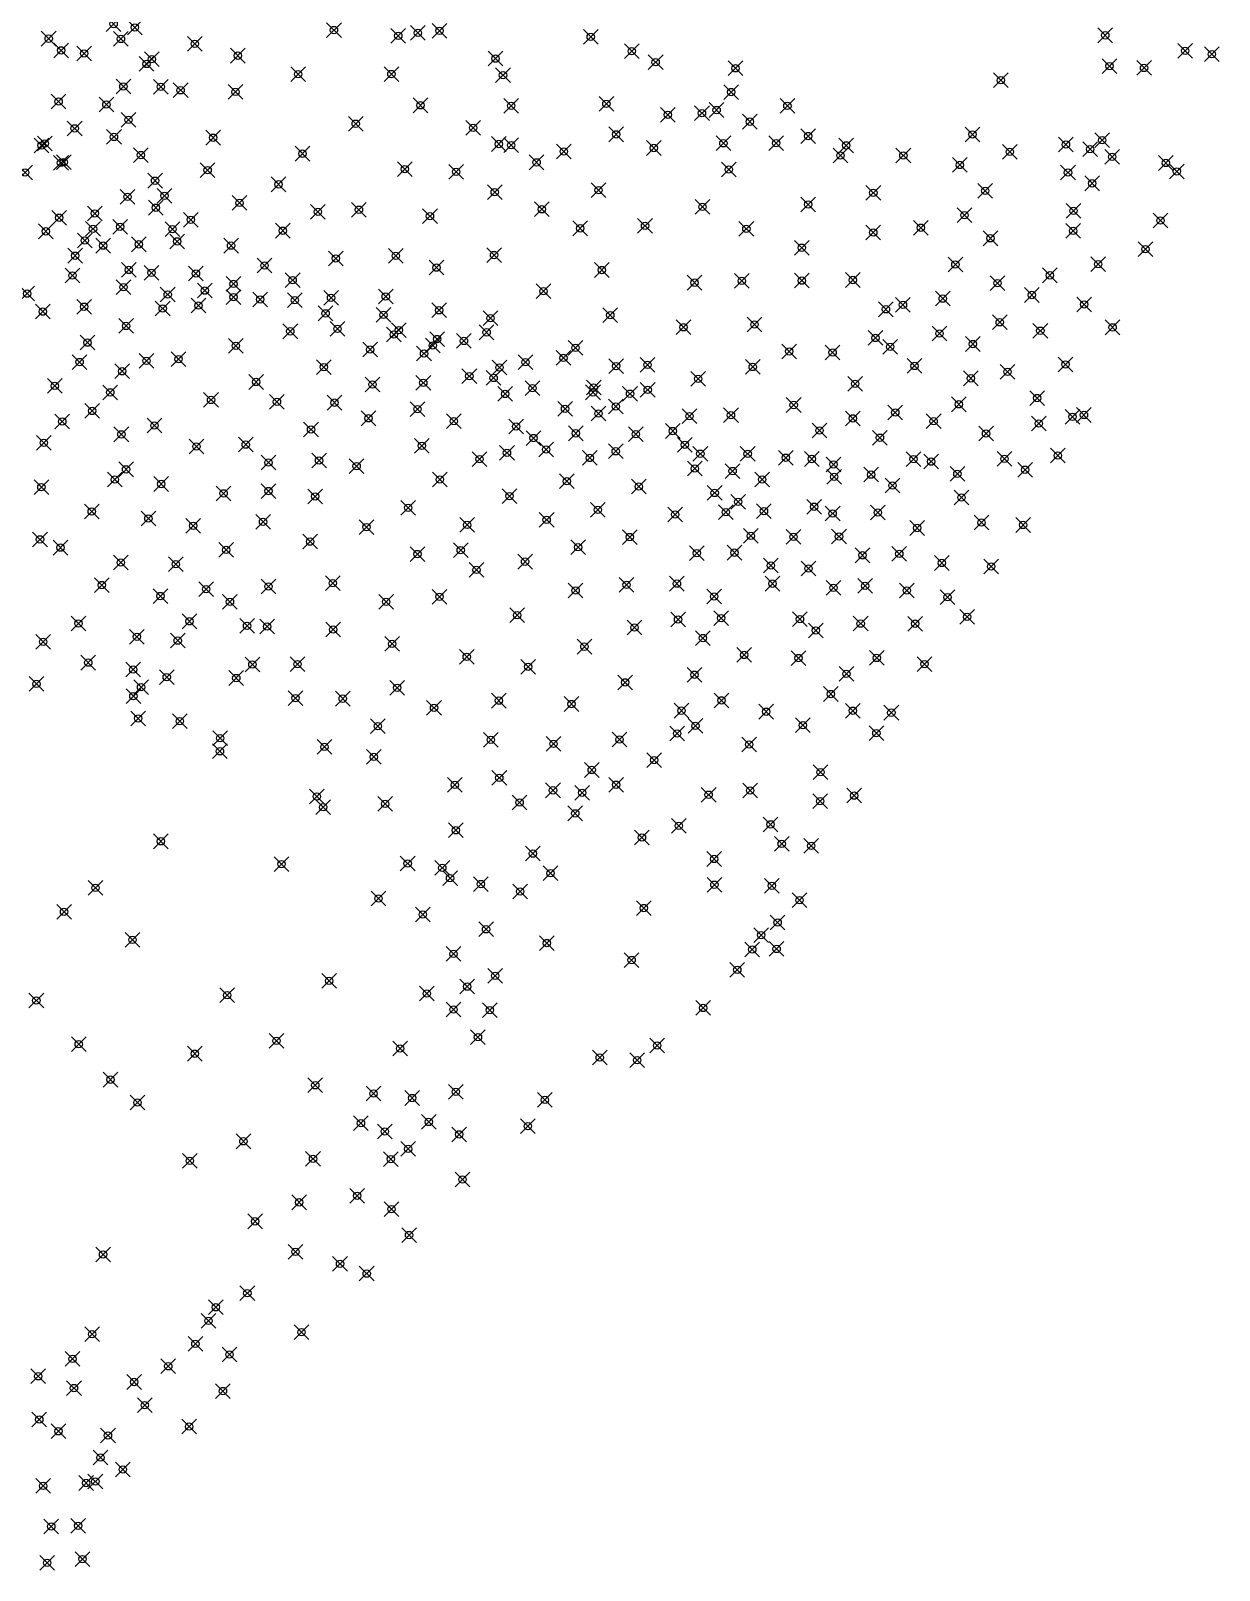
# Model space of a CAD drawing. Header units: millimetres. Extents: x 476859 to 479474, y 2367368 to 2370543.
# Drawn here: x 479136.2 to 479459.5, y 2369388.6 to 2369807.4 of the extents above; entities that cross this region are included whole.
import ezdxf

# ---------------------------------------------------------------- set-up
doc = ezdxf.new("R2010")
doc.units = ezdxf.units.MM
doc.header["$PDMODE"] = 35
doc.header["$PDSIZE"] = 2

msp = doc.modelspace()

# ---------------------------------------------------------------- linework, layer by layer
for p in [(479158.695, 2369809.198, 11.45), (479164.493, 2369808.277, 11.637), (479218.654, 2369807.563, 11.47), (479241.497, 2369806.773, 12.544), (479247.385, 2369807.369, 12.634), (479428.525, 2369806.12, 7.813), (479141.026, 2369805.215, 11.378), (479144.414, 2369802.026, 10.085), (479160.694, 2369805.128, 11.425), (479180.801, 2369803.797, 11.36), (479236.152, 2369805.991, 11.824), (479288.503, 2369805.727, 11.268), (479450.244, 2369801.918, 5.646), (479150.656, 2369801.198, 10.353), (479167.663, 2369798.332, 11.244), (479169.093, 2369799.612, 11.244), (479192.491, 2369800.59, 11.29), (479262.588, 2369799.787, 12.309), (479299.667, 2369801.809, 11.119), (479306.176, 2369798.8, 10.901), (479429.685, 2369797.763, 7.856), (479457.519, 2369800.984, 1.784), (479208.912, 2369795.54, 11.36), (479234.266, 2369795.59, 11.58), (479264.643, 2369795.273, 11.857), (479327.896, 2369797.151, 10.32), (479400.118, 2369793.906, 8.86), (479439.061, 2369797.247, 5.544), (479161.347, 2369792.215, 10.56), (479171.531, 2369792.117, 11.007), (479176.935, 2369791.168, 11.072), (479191.835, 2369790.731, 11.23), (479326.711, 2369790.7, 10.571), (479143.736, 2369788.101, 10.21), (479156.725, 2369787.295, 9.992), (479242.193, 2369787.084, 11.223), (479266.887, 2369786.935, 11.653), (479292.764, 2369787.486, 10.979), (479322.768, 2369785.806, 10.568), (479342.019, 2369786.919, 9.401), (479162.745, 2369783.144, 10.061), (479224.563, 2369782.085, 11.12), (479256.512, 2369780.96, 11.112), (479309.484, 2369784.526, 10.764), (479318.783, 2369784.946, 10.454), (479331.823, 2369782.636, 8.89), (479148.095, 2369780.812, 9.754), (479158.794, 2369778.477, 8.94), (479185.765, 2369778.281, 10.747), (479295.435, 2369779.187, 10.69), (479338.981, 2369776.811, 10.212), (479347.668, 2369778.726, 9.704), (479392.379, 2369779.177, 8.299), (479427.675, 2369777.592, 6.892), (479139.093, 2369776.183, 9.015), (479139.94, 2369776.712, 8.891), (479166.128, 2369773.557, 9.955), (479210.085, 2369773.936, 10.78), (479263.52, 2369776.562, 11.098), (479266.888, 2369776.257, 11.392), (479281.195, 2369774.538, 10.972), (479305.677, 2369775.473, 10.454), (479324.603, 2369776.752, 10.533), (479356.444, 2369773.445, 10.154), (479358.033, 2369776.188, 9.194), (479373.573, 2369773.425, 8.532), (479402.534, 2369774.418, 8.16), (479417.816, 2369776.425, 8.159), (479424.379, 2369775.134, 7.188), (479430.388, 2369773.079, 4.944), (479134.606, 2369768.816, 9.561), (479144.376, 2369771.431, 9.305), (479145.125, 2369771.639, 9.087), (479184.27, 2369769.427, 10.05), (479237.947, 2369769.747, 11.06), (479251.879, 2369768.996, 10.98), (479273.793, 2369771.571, 10.994), (479326.084, 2369769.619, 10.33), (479388.931, 2369770.863, 7.253), (479418.375, 2369768.79, 7.336), (479445.011, 2369771.4, 3.035), (479447.994, 2369769.11, 1.721), (479169.96, 2369766.585, 9.723), (479203.583, 2369765.591, 10.426), (479424.945, 2369765.864, 5.865), (479162.488, 2369762.191, 17.652), (479172.531, 2369762.485, 9.53), (479192.97, 2369760.541, 9.97), (479262.384, 2369763.47, 10.914), (479290.655, 2369764.007, 10.57), (479347.695, 2369760.133, 9.73), (479365.407, 2369763.307, 9.68), (479395.862, 2369763.831, 8.821), (479143.862, 2369756.512, 9.34), (479153.561, 2369757.684, 8.726), (479170.198, 2369759.242, 9.248), (479179.686, 2369755.963, 9.394), (479214.289, 2369758.116, 11.058), (479225.454, 2369758.694, 11.042), (479244.775, 2369756.922, 10.759), (479275.199, 2369758.807, 10.71), (479318.918, 2369759.477, 10.34), (479390.201, 2369757.188, 8.98), (479419.859, 2369758.375, 6.432), (479140.258, 2369752.807, 9.468), (479153.086, 2369753.465, 8.985), (479160.456, 2369754.06, 8.806), (479174.693, 2369753.409, 9.047), (479204.74, 2369752.987, 9.81), (479285.66, 2369753.623, 10.46), (479303.281, 2369754.293, 10.442), (479330.854, 2369753.502, 10.22), (479365.399, 2369752.504, 9.32), (479378.314, 2369753.793, 9.179), (479419.775, 2369752.919, 6.676), (479443.528, 2369755.752, 1.574), (479150.84, 2369750.317, 9.479), (479155.849, 2369748.915, 9.387), (479165.549, 2369749.274, 8.674), (479176.007, 2369750.081, 8.965), (479190.638, 2369748.915, 9.34), (479345.923, 2369748.356, 9.594), (479397.266, 2369750.91, 8.633), (479439.431, 2369747.932, 3.06), (479148.243, 2369746.186, 9.627), (479199.771, 2369743.524, 9.224), (479219.14, 2369745.449, 10.66), (479235.478, 2369746.16, 10.57), (479262.199, 2369746.363, 10.596), (479387.723, 2369743.782, 8.45), (479426.6, 2369743.893, 5.98), (479147.481, 2369740.801, 9.822), (479162.848, 2369742.301, 9.552), (479169.005, 2369741.544, 9.049), (479181.103, 2369741.355, 8.598), (479207.407, 2369739.518, 9.059), (479246.566, 2369742.941, 10.38), (479291.53, 2369742.287, 10.32), (479329.616, 2369739.324, 9.911), (479345.951, 2369739.397, 9.446), (479359.832, 2369739.57, 9.02), (479413.449, 2369740.841, 7.062), (479135.163, 2369735.86, 9.887), (479161.37, 2369737.629, 9.48), (479173.403, 2369735.6, 9.615), (479183.504, 2369736.68, 8.891), (479191.305, 2369738.501, 8.653), (479191.314, 2369734.932, 8.774), (479232.721, 2369735.063, 10.105), (479275.678, 2369736.513, 10.45), (479316.771, 2369738.845, 10.033), (479399.199, 2369738.722, 7.43), (479408.519, 2369735.491, 6.703), (479139.423, 2369730.971, 9.839), (479150.658, 2369732.311, 9.55), (479172.044, 2369731.825, 9.52), (479181.786, 2369732.608, 9.599), (479198.593, 2369734.296, 8.839), (479207.978, 2369734.079, 8.99), (479217.852, 2369734.698, 9.095), (479247.249, 2369731.332, 10.13), (479368.839, 2369731.596, 8.827), (479373.47, 2369732.82, 8.764), (479384.278, 2369734.5, 8.25), (479422.757, 2369732.935, 5.75), (479162.079, 2369727.069, 9.5), (479216.382, 2369730.502, 9.073), (479232.136, 2369730.071, 8.89), (479261.259, 2369729.193, 10.153), (479293.839, 2369729.98, 10.22), (479313.735, 2369726.712, 9.84), (479333.055, 2369727.478, 9.43), (479399.788, 2369728.068, 7.193), (479430.513, 2369726.693, 3.04), (479151.575, 2369722.537, 9.603), (479206.774, 2369725.607, 9.58), (479219.589, 2369726.293, 9.608), (479234.948, 2369724.725, 7.403), (479236.323, 2369725.95, 7.34), (479246.73, 2369723.516, 7.275), (479254.016, 2369722.991, 8.739), (479260.185, 2369725.335, 8.697), (479365.986, 2369723.806, 8.84), (479383.422, 2369725.027, 7.86), (479410.844, 2369725.778, 5.915), (479191.967, 2369721.653, 9.54), (479228.524, 2369720.643, 9.45), (479243.15, 2369719.56, 9.315), (479245.519, 2369721.742, 8.294), (479281.099, 2369718.373, 8.151), (479284.358, 2369721.112, 9.945), (479342.532, 2369720.152, 9.163), (479354.334, 2369719.861, 8.865), (479370.006, 2369721.385, 8.67), (479392.473, 2369722.159, 7.32), (479149.446, 2369717.255, 9.63), (479161.026, 2369714.739, 9.692), (479167.659, 2369717.59, 9.486), (479176.375, 2369718.06, 9.49), (479215.917, 2369715.882, 9.52), (479263.677, 2369715.767, 7.908), (479270.756, 2369717.205, 8.04), (479295.429, 2369716.161, 9.649), (479303.982, 2369716.511, 9.673), (479332.584, 2369715.915, 9.1), (479376.632, 2369716.195, 8.366), (479401.932, 2369714.605, 5.807), (479417.68, 2369716.611, 5.32), (479142.675, 2369710.757, 9.54), (479197.456, 2369711.833, 9.42), (479229.124, 2369711.155, 9.4), (479242.962, 2369711.586, 9.24), (479255.48, 2369713.412, 9.04), (479262.094, 2369712.923, 8.897), (479272.662, 2369710.16, 7.84), (479289.325, 2369710.299, 7.561), (479317.761, 2369712.706, 9.04), (479360.461, 2369711.335, 8.52), (479391.965, 2369712.825, 7.162), (479157.792, 2369709.012, 9.537), (479185.195, 2369706.946, 9.41), (479203.14, 2369706.412, 9.394), (479218.782, 2369706.205, 9.37), (479265.23, 2369708.576, 8.927), (479289.129, 2369709.013, 7.362), (479299.2, 2369708.648, 8.461), (479304.008, 2369709.691, 9.449), (479388.652, 2369705.758, 5.22), (479409.984, 2369707.471, 4.6), (479152.872, 2369703.951, 9.46), (479228.056, 2369701.949, 9.24), (479241.364, 2369704.426, 9.28), (479281.518, 2369704.544, 7.71), (479290.639, 2369703.267, 7.62), (479295.32, 2369705.146, 7.524), (479315.385, 2369702.542, 9.543), (479326.674, 2369702.823, 8.601), (479343.728, 2369705.571, 8.67), (479359.812, 2369701.939, 8.205), (479371.378, 2369703.519, 8.838), (479419.615, 2369702.376, 3.033), (479422.712, 2369702.856, 1.57), (479144.728, 2369701.058, 9.634), (479160.798, 2369697.591, 9.37), (479169.789, 2369700.014, 9.402), (479212.404, 2369698.927, 9.33), (479251.288, 2369701.163, 9.28), (479268.196, 2369699.724, 9.001), (479284.439, 2369697.867, 8.03), (479300.794, 2369697.637, 7.393), (479310.829, 2369698.497, 7.257), (479350.749, 2369698.652, 8.4), (479381.818, 2369701.147, 8.33), (479396.066, 2369697.795, 4.78), (479410.43, 2369700.53, 4.067), (479139.714, 2369695.297, 9.47), (479181.226, 2369694.287, 9.38), (479194.629, 2369694.797, 9.35), (479242.535, 2369694.492, 9.36), (479272.941, 2369696.586, 8.652), (479276.389, 2369693.484, 8.467), (479314.112, 2369694.766, 7.749), (479367.207, 2369696.681, 8.47), (479200.834, 2369689.907, 9.21), (479214.586, 2369690.451, 9.23), (479224.814, 2369688.912, 9.02), (479258.278, 2369690.838, 8.71), (479265.727, 2369692.564, 8.6), (479288.253, 2369691.171, 8.511), (479295.306, 2369692.979, 8.345), (479318.333, 2369692.33, 7.564), (479331.214, 2369692.285, 8.095), (479341.579, 2369691.241, 8.445), (479348.651, 2369690.885, 8.116), (479354.542, 2369689.414, 8.274), (479376.356, 2369690.864, 7.936), (479381.141, 2369690.17, 5.236), (479401.091, 2369690.945, 4.369), (479415.608, 2369691.817, 3.188), (479159.03, 2369685.29, 9.362), (479162.071, 2369688.071, 9.316), (479247.446, 2369685.298, 9.47), (479282.007, 2369684.827, 8.54), (479316.813, 2369688.274, 8.296), (479327.118, 2369687.608, 6.29), (479335.141, 2369685.311, 5.727), (479354.748, 2369686.053, 8.56), (479364.791, 2369686.63, 8.24), (479388.27, 2369686.868, 4.88), (479406.692, 2369687.973, 3.18), (479139.031, 2369683.241, 9.63), (479171.652, 2369684.085, 9.32), (479188.629, 2369681.534, 9.29), (479200.845, 2369682.171, 9.148), (479213.527, 2369680.713, 9.04), (479266.414, 2369680.802, 8.51), (479301.599, 2369683.382, 8.41), (479322.233, 2369681.65, 7.836), (479370.628, 2369683.691, 7.778), (479152.729, 2369676.61, 9.55), (479238.857, 2369677.62, 9.76), (479290.428, 2369677.055, 8.44), (479325.292, 2369676.409, 7.89), (479328.612, 2369679.216, 5.852), (479335.645, 2369676.683, 6.021), (479349.325, 2369677.907, 8.36), (479366.646, 2369676.32, 7.037), (479389.399, 2369680.395, 4.392), (479168.147, 2369674.706, 9.39), (479180.358, 2369672.736, 9.264), (479199.345, 2369673.802, 9.05), (479227.49, 2369672.365, 8.91), (479254.914, 2369672.954, 8.545), (479276.519, 2369674.332, 8.43), (479311.488, 2369675.787, 8.28), (479354.338, 2369676.058, 8.432), (479377.316, 2369672.118, 3.793), (479394.844, 2369673.592, 3.18), (479406.147, 2369672.937, 3.004), (479138.662, 2369669.023, 10.135), (479212.143, 2369668.412, 8.86), (479299.132, 2369669.664, 8.37), (479332.077, 2369669.968, 5.891), (479343.703, 2369669.711, 8.128), (479356.064, 2369669.779, 6.73), (479144.226, 2369666.773, 9.912), (479189.303, 2369666.151, 9.196), (479241.356, 2369665.037, 8.66), (479253.137, 2369666.074, 8.535), (479285.071, 2369666.875, 8.27), (479317.379, 2369665.295, 8.02), (479327.641, 2369665.407, 7.711), (479362.456, 2369664.687, 6.081), (479372.467, 2369665.077, 3.159), (479160.661, 2369662.741, 9.44), (479175.632, 2369662.271, 9.467), (479257.445, 2369660.719, 8.41), (479270.633, 2369662.962, 8.33), (479337.547, 2369661.92, 5.807), (479347.772, 2369661.116, 6.52), (479384.033, 2369662.601, 3.16), (479397.452, 2369661.658, 2.988), (479155.49, 2369656.603, 9.76), (479183.876, 2369655.473, 9.825), (479200.819, 2369656.201, 8.933), (479218.312, 2369657.121, 8.8), (479298.273, 2369656.648, 8.2), (479311.979, 2369656.981, 8.25), (479337.981, 2369656.978, 7.086), (479354.546, 2369655.858, 5.7), (479363.154, 2369656.361, 3.2), (479171.428, 2369653.613, 9.37), (479190.348, 2369652.018, 9.184), (479232.85, 2369652.028, 8.72), (479247.371, 2369653.421, 8.465), (479284.408, 2369655.116, 8.163), (479322.083, 2369653.493, 7.432), (479374.534, 2369655.134, 3.117), (479385.606, 2369653.281, 3.02), (479268.475, 2369648.383, 8.26), (479312.264, 2369647.246, 7.89), (479324.001, 2369647.619, 7.217), (479345.445, 2369647.342, 5.083), (479390.91, 2369647.927, 2.801), (479149.115, 2369646.167, 9.974), (479179.329, 2369646.735, 9.31), (479194.991, 2369645.498, 7.68), (479200.447, 2369645.298, 8.859), (479218.447, 2369644.488, 8.72), (479300.414, 2369645.032, 8.17), (479349.74, 2369644.261, 3.953), (479361.958, 2369646.109, 3.16), (479376.786, 2369646.085, 3.15), (479139.526, 2369641.166, 11.296), (479165.038, 2369642.543, 9.659), (479176.128, 2369641.487, 9.452), (479234.454, 2369640.591, 8.53), (479286.781, 2369639.841, 8.13), (479319.044, 2369642.191, 7.76), (479151.8, 2369635.493, 9.817), (479196.447, 2369634.986, 6.23), (479208.74, 2369635.066, 8.217), (479254.763, 2369637.052, 8.32), (479330.242, 2369637.586, 7.048), (479345.037, 2369636.749, 3.07), (479366.335, 2369636.773, 3.08), (479379.314, 2369635.104, 3.051), (479164.003, 2369633.607, 9.517), (479173.135, 2369631.566, 8.48), (479192.078, 2369631.315, 7.66), (479271.472, 2369634.386, 8.2), (479316.761, 2369632.212, 8.291), (479358.075, 2369632.435, 2.992), (479137.725, 2369629.712, 11.26), (479164.071, 2369626.365, 11.206), (479166.157, 2369628.807, 9.171), (479235.841, 2369628.67, 8.502), (479297.89, 2369630.132, 8.07), (479353.824, 2369626.963, 2.973), (479208.17, 2369625.86, 7.63), (479221.025, 2369625.698, 8.701), (479245.871, 2369623.207, 8.37), (479263.538, 2369625.157, 8.17), (479283.291, 2369624.243, 8.18), (479313.181, 2369622.434, 8.14), (479324.089, 2369625.231, 7.09), (479336.248, 2369622.157, 3.413), (479359.823, 2369622.42, 3.049), (479370.302, 2369621.889, 2.666), (479165.373, 2369620.329, 10.911), (479176.684, 2369619.571, 11.119), (479230.596, 2369618.226, 8.285), (479316.989, 2369618.284, 7.59), (479346.243, 2369618.46, 3.27), (479187.671, 2369614.972, 8.537), (479261.351, 2369614.491, 7.93), (479296.323, 2369614.572, 7.959), (479312.032, 2369616.233, 7.853), (479366.231, 2369616.331, 2.087), (479187.628, 2369611.384, 11.109), (479216.082, 2369612.574, 7.923), (479229.495, 2369609.847, 8.336), (479278.393, 2369613.399, 8.13), (479331.605, 2369613.232, 3.233), (479288.774, 2369606.299, 8.01), (479305.759, 2369608.999, 7.988), (479351.052, 2369605.718, 3.165), (479251.525, 2369602.241, 7.122), (479263.64, 2369604.166, 6.949), (479295.412, 2369602.295, 8.063), (479213.988, 2369599.081, 8.313), (479232.562, 2369597.073, 8.14), (479269.162, 2369597.476, 6.593), (479278.245, 2369600.762, 5.379), (479286.187, 2369600.113, 7.709), (479320.599, 2369599.573, 3.402), (479331.883, 2369600.702, 3.3), (479350.945, 2369597.83, 2.67), (479360.176, 2369599.327, 2.524), (479215.721, 2369596.167, 10.096), (479284.317, 2369594.505, 6.42), (479251.82, 2369589.895, 7.28), (479312.493, 2369591.123, 3.833), (479337.45, 2369591.503, 3.149), (479171.565, 2369586.897, 10.809), (479302.454, 2369587.934, 4.618), (479340.475, 2369586.231, 2.502), (479348.521, 2369585.681, 2.32), (479204.365, 2369580.704, 10.789), (479238.704, 2369580.88, 9.539), (479272.787, 2369583.546, 8.155), (479322.088, 2369582.093, 3.261), (479248.132, 2369579.655, 7.24), (479250.229, 2369576.883, 9.194), (479277.591, 2369578.207, 7.887), (479153.76, 2369574.227, 11.279), (479258.638, 2369575.279, 8.623), (479269.319, 2369573.265, 8.834), (479322.156, 2369575.095, 2.879), (479337.77, 2369574.812, 1.98), (479145.204, 2369567.725, 11.322), (479230.77, 2369571.354, 9.76), (479302.942, 2369568.752, 3.659), (479345.342, 2369570.885, 1.865), (479242.805, 2369566.975, 9.56), (479339.367, 2369564.822, 1.764), (479163.807, 2369560.083, 11.042), (479260.026, 2369562.968, 8.745), (479276.567, 2369559.232, 5.059), (479334.871, 2369561.393, 1.403), (479251.189, 2369556.272, 9.025), (479332.477, 2369557.472, 1.338), (479339.092, 2369557.616, 1.384), (479299.645, 2369554.609, 3.068), (479328.395, 2369551.949, 1.79), (479217.317, 2369548.924, 9.544), (479254.915, 2369547.375, 9.443), (479262.53, 2369550.317, 5.656), (479137.664, 2369543.614, 9.56), (479189.615, 2369545.03, 9.66), (479243.9, 2369545.509, 9.38), (479251.161, 2369541.164, 9.402), (479261.033, 2369540.995, 4.787), (479319.088, 2369541.567, 1.245), (479149.194, 2369531.707, 11.032), (479203.009, 2369532.639, 9.78), (479236.632, 2369530.548, 9.081), (479257.832, 2369533.617, 4.759), (479306.589, 2369531.379, 1.786), (479180.794, 2369529.136, 9.52), (479290.956, 2369528.069, 1.687), (479301.134, 2369527.354, 1.211), (479157.849, 2369522.068, 10.089), (479213.573, 2369520.539, 9.367), (479229.434, 2369518.275, 8.78), (479251.814, 2369518.762, 8.104), (479165.186, 2369515.838, 10.069), (479239.909, 2369517.078, 8.614), (479276.046, 2369516.563, 1.982), (479225.993, 2369510.238, 9.254), (479244.437, 2369510.564, 8.259), (479271.422, 2369509.424, 2.257), (479194.001, 2369505.3, 9.56), (479232.49, 2369507.97, 8.54), (479252.705, 2369507.192, 3.742), (479212.948, 2369500.553, 8.82), (479234.124, 2369500.471, 8.58), (479238.82, 2369503.234, 7.771), (479179.435, 2369499.998, 9.713), (479253.628, 2369494.914, 2.941), (479209.198, 2369488.706, 9.054), (479224.967, 2369490.501, 8.345), (479234.322, 2369486.86, 3.581), (479197.185, 2369483.535, 9.075), (479239.073, 2369479.805, 2.211), (479155.818, 2369474.538, 9.035), (479208.162, 2369475.253, 8.688), (479220.293, 2369472, 2.601), (479227.549, 2369469.31, 2.073), (479195.079, 2369464.015, 7.775), (479186.51, 2369460.156, 8.286), (479184.523, 2369456.463, 8.006), (479152.83, 2369452.831, 8.745), (479180.934, 2369450.196, 7.313), (479209.813, 2369453.401, 1.762), (479147.534, 2369446.106, 8.355), (479190.223, 2369447.31, 2.951), (479173.571, 2369444.106, 7.725), (479138.194, 2369441.39, 8.477), (479147.91, 2369438.197, 8.792), (479164.267, 2369439.835, 7.974), (479167.158, 2369433.54, 3.645), (479188.444, 2369437.378, 2.17), (479138.477, 2369429.609, 4.009), (479143.677, 2369426.43, 4.342), (479157.161, 2369425.268, 4.643), (479179.228, 2369427.709, 2.122), (479155.144, 2369419.273, 4.009), (479153.721, 2369412.798, 3.153), (479161.228, 2369416.049, 4.05), (479139.55, 2369411.571, 4.341), (479151.236, 2369412.364, 4.331), (479141.738, 2369400.551, 4.578), (479149.053, 2369400.734, 4.293), (479150.246, 2369391.674, 0.78), (479140.609, 2369390.643, 4.5)]:
    msp.add_point(p)

doc.saveas('drawing.dxf')
